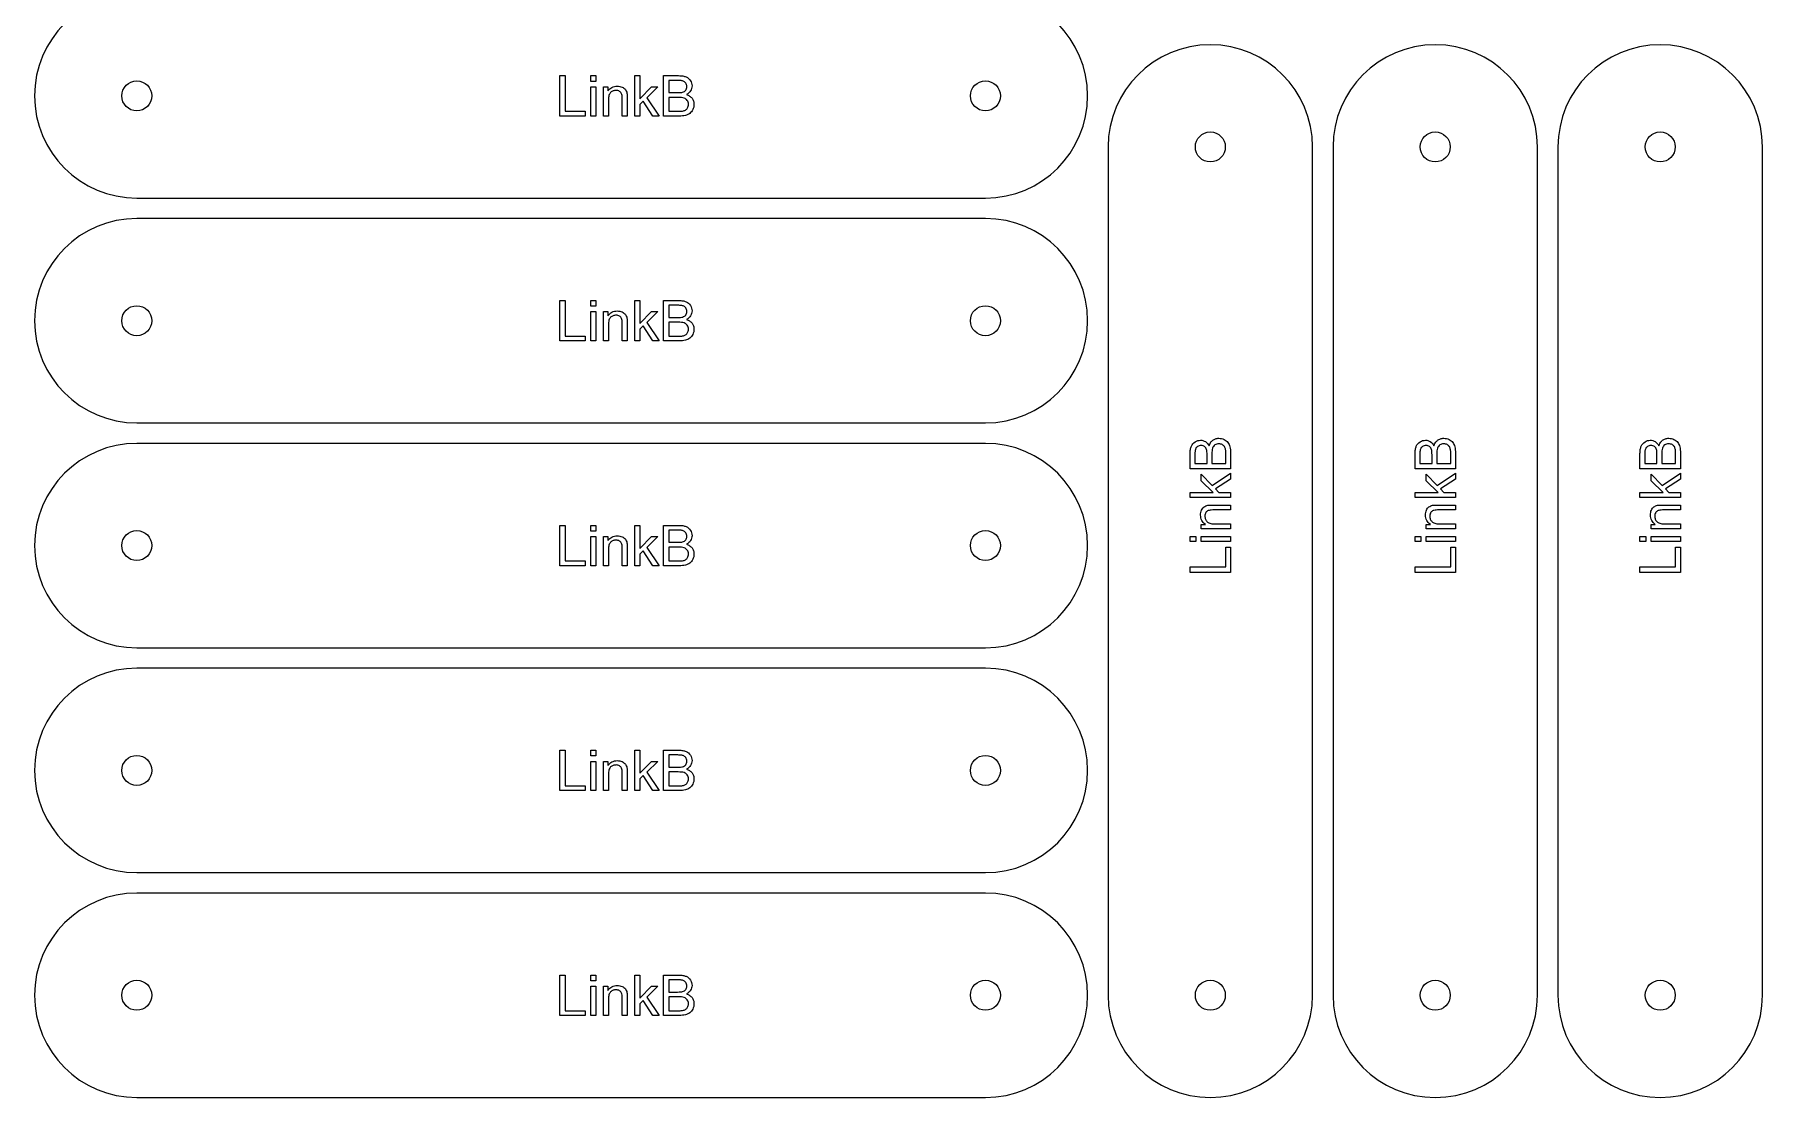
# Model space of a CAD drawing. Header units: millimetres. Extents: x 18 to 1155, y 18 to 1155.
# Drawn here: x 648 to 1155, y 18 to 330 of the extents above; entities that cross this region are included whole.
import ezdxf

# ---------------------------------------------------------------- set-up
doc = ezdxf.new("R2010")
doc.units = ezdxf.units.MM
doc.layers.add('cut', color=5, linetype='Continuous', true_color=0x0000ff)
doc.layers.add('line engraving', color=1, linetype='Continuous', true_color=0xff0000)

msp = doc.modelspace()

# ---------------------------------------------------------------- linework, layer by layer
at = {"layer": 'cut', "color": 5, "true_color": 0x0000ff}
for points in [[(927, 282, 1), (927, 342), (678, 342, 1), (678, 282)], [(1023, 297, 1), (963, 297), (963, 48, 1), (1023, 48)], [(1089, 297, 1), (1029, 297), (1029, 48, 1), (1089, 48)], [(1155, 297, 1), (1095, 297), (1095, 48, 1), (1155, 48)], [(927, 216, 1), (927, 276), (678, 276, 1), (678, 216)], [(927, 150, 1), (927, 210), (678, 210, 1), (678, 150)], [(927, 84, 1), (927, 144), (678, 144, 1), (678, 84)], [(927, 18, 1), (927, 78), (678, 78, 1), (678, 18)]]:
    msp.add_lwpolyline(points, format="xyb", close=True, dxfattribs=at)
for centre in [(678, 312), (927, 312), (993, 297), (1059, 297), (1125, 297), (678, 246), (927, 246), (678, 180), (927, 180), (678, 114), (927, 114), (678, 48), (927, 48), (993, 48), (1059, 48), (1125, 48)]:
    msp.add_circle(centre, 4.4, dxfattribs=at)
at = {"layer": 'line engraving', "color": 1, "true_color": 0xff0000}
for points in [[(802.14, 306.07), (802.14, 317.93), (803.71, 317.93), (803.71, 307.47), (809.55, 307.47), (809.55, 306.07), (802.14, 306.07)], [(811.24, 316.26), (811.24, 317.93), (812.7, 317.93), (812.7, 316.26), (811.24, 316.26)], [(811.24, 306.07), (811.24, 314.66), (812.7, 314.66), (812.7, 306.07), (811.24, 306.07)], [(814.91, 306.07), (814.91, 314.66), (816.22, 314.66), (816.22, 313.44), (816.47, 313.77), (816.75, 314.06), (817.05, 314.3), (817.38, 314.5), (817.73, 314.66), (818.12, 314.77), (818.52, 314.83), (818.96, 314.86), (819.34, 314.84), (819.7, 314.79), (820.05, 314.7), (820.38, 314.58), (820.69, 314.43), (820.95, 314.25), (821.18, 314.06), (821.36, 313.84), (821.51, 313.61), (821.63, 313.35), (821.74, 313.07), (821.81, 312.77), (821.85, 312.53), (821.87, 312.21), (821.89, 311.82), (821.89, 311.35), (821.89, 306.07), (820.44, 306.07), (820.44, 311.3), (820.43, 311.71), (820.39, 312.07), (820.34, 312.38), (820.27, 312.63), (820.17, 312.84), (820.03, 313.02), (819.86, 313.19), (819.66, 313.33), (819.44, 313.45), (819.19, 313.53), (818.93, 313.58), (818.65, 313.59), (818.42, 313.58), (818.2, 313.56), (817.99, 313.51), (817.78, 313.45), (817.59, 313.36), (817.4, 313.26), (817.22, 313.14), (817.04, 313), (816.89, 312.84), (816.75, 312.64), (816.63, 312.41), (816.54, 312.15), (816.46, 311.85), (816.41, 311.52), (816.38, 311.16), (816.37, 310.76), (816.37, 306.07), (814.91, 306.07)], [(824.13, 306.07), (824.13, 317.93), (825.59, 317.93), (825.59, 311.17), (829.04, 314.66), (830.92, 314.66), (827.64, 311.47), (831.25, 306.07), (829.46, 306.07), (826.62, 310.46), (825.59, 309.48), (825.59, 306.07), (824.13, 306.07)], [(832.53, 306.07), (832.53, 317.93), (836.98, 317.93), (837.31, 317.92), (837.63, 317.91), (837.92, 317.88), (838.21, 317.84), (838.47, 317.79), (838.72, 317.73), (838.95, 317.65), (839.16, 317.57), (839.55, 317.37), (839.89, 317.11), (840.19, 316.81), (840.45, 316.46), (840.65, 316.08), (840.8, 315.7), (840.88, 315.3), (840.91, 314.9), (840.89, 314.52), (840.81, 314.16), (840.68, 313.81), (840.5, 313.46), (840.27, 313.14), (839.98, 312.86), (839.64, 312.6), (839.25, 312.38), (839.51, 312.29), (839.76, 312.19), (839.99, 312.08), (840.21, 311.95), (840.4, 311.81), (840.59, 311.66), (840.76, 311.49), (840.91, 311.3), (841.04, 311.11), (841.16, 310.91), (841.26, 310.7), (841.34, 310.48), (841.41, 310.25), (841.45, 310.01), (841.48, 309.76), (841.49, 309.51), (841.46, 309.1), (841.4, 308.7), (841.29, 308.32), (841.13, 307.96), (840.95, 307.62), (840.74, 307.33), (840.51, 307.07), (840.26, 306.86), (839.99, 306.67), (839.68, 306.51), (839.34, 306.38), (838.97, 306.27), (838.55, 306.18), (838.1, 306.12), (837.6, 306.08), (837.05, 306.07), (832.53, 306.07)], [(834.1, 312.95), (836.67, 312.95), (837.15, 312.96), (837.56, 312.98), (837.9, 313.02), (838.16, 313.08), (838.44, 313.19), (838.69, 313.32), (838.89, 313.48), (839.06, 313.67), (839.2, 313.89), (839.29, 314.14), (839.35, 314.41), (839.37, 314.71), (839.35, 315), (839.3, 315.27), (839.21, 315.52), (839.08, 315.75), (838.93, 315.96), (838.74, 316.13), (838.52, 316.26), (838.27, 316.36), (838.13, 316.4), (837.96, 316.44), (837.77, 316.47), (837.56, 316.49), (837.32, 316.51), (837.06, 316.52), (836.78, 316.53), (836.47, 316.53), (834.1, 316.53), (834.1, 312.95)], [(834.1, 307.47), (837.05, 307.47), (837.41, 307.47), (837.7, 307.48), (837.94, 307.5), (838.12, 307.53), (838.38, 307.58), (838.62, 307.66), (838.83, 307.74), (839.03, 307.85), (839.2, 307.98), (839.36, 308.13), (839.5, 308.31), (839.63, 308.51), (839.73, 308.73), (839.8, 308.98), (839.85, 309.23), (839.86, 309.51), (839.84, 309.83), (839.78, 310.13), (839.67, 310.41), (839.52, 310.66), (839.33, 310.89), (839.12, 311.08), (838.86, 311.23), (838.58, 311.35), (838.24, 311.44), (837.84, 311.5), (837.38, 311.53), (836.84, 311.55), (834.1, 311.55), (834.1, 307.47)], [(802.14, 240.07), (802.14, 251.93), (803.71, 251.93), (803.71, 241.47), (809.55, 241.47), (809.55, 240.07), (802.14, 240.07)], [(811.24, 250.26), (811.24, 251.93), (812.7, 251.93), (812.7, 250.26), (811.24, 250.26)], [(811.24, 240.07), (811.24, 248.66), (812.7, 248.66), (812.7, 240.07), (811.24, 240.07)], [(814.91, 240.07), (814.91, 248.66), (816.22, 248.66), (816.22, 247.44), (816.47, 247.77), (816.75, 248.06), (817.05, 248.3), (817.38, 248.5), (817.73, 248.66), (818.12, 248.77), (818.52, 248.83), (818.96, 248.86), (819.34, 248.84), (819.7, 248.79), (820.05, 248.7), (820.38, 248.58), (820.69, 248.43), (820.95, 248.25), (821.18, 248.06), (821.36, 247.84), (821.51, 247.61), (821.63, 247.35), (821.74, 247.07), (821.81, 246.77), (821.85, 246.53), (821.87, 246.21), (821.89, 245.82), (821.89, 245.35), (821.89, 240.07), (820.44, 240.07), (820.44, 245.3), (820.43, 245.71), (820.39, 246.07), (820.34, 246.38), (820.27, 246.63), (820.17, 246.84), (820.03, 247.02), (819.86, 247.19), (819.66, 247.33), (819.44, 247.45), (819.19, 247.53), (818.93, 247.58), (818.65, 247.59), (818.42, 247.58), (818.2, 247.56), (817.99, 247.51), (817.78, 247.45), (817.59, 247.36), (817.4, 247.26), (817.22, 247.14), (817.04, 247), (816.89, 246.84), (816.75, 246.64), (816.63, 246.41), (816.54, 246.15), (816.46, 245.85), (816.41, 245.52), (816.38, 245.16), (816.37, 244.76), (816.37, 240.07), (814.91, 240.07)], [(824.13, 240.07), (824.13, 251.93), (825.59, 251.93), (825.59, 245.17), (829.04, 248.66), (830.92, 248.66), (827.64, 245.47), (831.25, 240.07), (829.46, 240.07), (826.62, 244.46), (825.59, 243.48), (825.59, 240.07), (824.13, 240.07)], [(832.53, 240.07), (832.53, 251.93), (836.98, 251.93), (837.31, 251.92), (837.63, 251.91), (837.92, 251.88), (838.21, 251.84), (838.47, 251.79), (838.72, 251.73), (838.95, 251.65), (839.16, 251.57), (839.55, 251.37), (839.89, 251.11), (840.19, 250.81), (840.45, 250.46), (840.65, 250.08), (840.8, 249.7), (840.88, 249.3), (840.91, 248.9), (840.89, 248.52), (840.81, 248.16), (840.68, 247.81), (840.5, 247.46), (840.27, 247.14), (839.98, 246.86), (839.64, 246.6), (839.25, 246.38), (839.51, 246.29), (839.76, 246.19), (839.99, 246.08), (840.21, 245.95), (840.4, 245.81), (840.59, 245.66), (840.76, 245.49), (840.91, 245.3), (841.04, 245.11), (841.16, 244.91), (841.26, 244.7), (841.34, 244.48), (841.41, 244.25), (841.45, 244.01), (841.48, 243.76), (841.49, 243.51), (841.46, 243.1), (841.4, 242.7), (841.29, 242.32), (841.13, 241.96), (840.95, 241.62), (840.74, 241.33), (840.51, 241.07), (840.26, 240.86), (839.99, 240.67), (839.68, 240.51), (839.34, 240.38), (838.97, 240.27), (838.55, 240.18), (838.1, 240.12), (837.6, 240.08), (837.05, 240.07), (832.53, 240.07)], [(834.1, 246.95), (836.67, 246.95), (837.15, 246.96), (837.56, 246.98), (837.9, 247.02), (838.16, 247.08), (838.44, 247.19), (838.69, 247.32), (838.89, 247.48), (839.06, 247.67), (839.2, 247.89), (839.29, 248.14), (839.35, 248.41), (839.37, 248.71), (839.35, 249), (839.3, 249.27), (839.21, 249.52), (839.08, 249.75), (838.93, 249.96), (838.74, 250.13), (838.52, 250.26), (838.27, 250.36), (838.13, 250.4), (837.96, 250.44), (837.77, 250.47), (837.56, 250.49), (837.32, 250.51), (837.06, 250.52), (836.78, 250.53), (836.47, 250.53), (834.1, 250.53), (834.1, 246.95)], [(834.1, 241.47), (837.05, 241.47), (837.41, 241.47), (837.7, 241.48), (837.94, 241.5), (838.12, 241.53), (838.38, 241.58), (838.62, 241.66), (838.83, 241.74), (839.03, 241.85), (839.2, 241.98), (839.36, 242.13), (839.5, 242.31), (839.63, 242.51), (839.73, 242.73), (839.8, 242.98), (839.85, 243.23), (839.86, 243.51), (839.84, 243.83), (839.78, 244.13), (839.67, 244.41), (839.52, 244.66), (839.33, 244.89), (839.12, 245.08), (838.86, 245.23), (838.58, 245.35), (838.24, 245.44), (837.84, 245.5), (837.38, 245.53), (836.84, 245.55), (834.1, 245.55), (834.1, 241.47)], [(998.93, 202.53), (987.07, 202.53), (987.07, 206.98), (987.08, 207.31), (987.09, 207.63), (987.12, 207.92), (987.16, 208.21), (987.21, 208.47), (987.27, 208.72), (987.35, 208.95), (987.43, 209.16), (987.63, 209.55), (987.89, 209.89), (988.19, 210.19), (988.54, 210.45), (988.92, 210.65), (989.3, 210.8), (989.7, 210.88), (990.1, 210.91), (990.48, 210.89), (990.84, 210.81), (991.19, 210.68), (991.54, 210.5), (991.86, 210.27), (992.14, 209.98), (992.4, 209.64), (992.62, 209.25), (992.71, 209.51), (992.81, 209.76), (992.92, 209.99), (993.05, 210.21), (993.19, 210.4), (993.34, 210.59), (993.51, 210.76), (993.7, 210.91), (993.89, 211.04), (994.09, 211.16), (994.3, 211.26), (994.52, 211.34), (994.75, 211.41), (994.99, 211.45), (995.24, 211.48), (995.49, 211.49), (995.9, 211.46), (996.3, 211.4), (996.68, 211.29), (997.04, 211.13), (997.38, 210.95), (997.67, 210.74), (997.93, 210.51), (998.14, 210.26), (998.33, 209.99), (998.49, 209.68), (998.62, 209.34), (998.73, 208.97), (998.82, 208.55), (998.88, 208.1), (998.92, 207.6), (998.93, 207.05), (998.93, 202.53)], [(992.05, 204.1), (992.05, 206.67), (992.04, 207.15), (992.02, 207.56), (991.98, 207.9), (991.92, 208.16), (991.81, 208.44), (991.68, 208.69), (991.52, 208.89), (991.33, 209.06), (991.11, 209.2), (990.86, 209.29), (990.59, 209.35), (990.29, 209.37), (990, 209.35), (989.73, 209.3), (989.48, 209.21), (989.25, 209.08), (989.04, 208.93), (988.87, 208.74), (988.74, 208.52), (988.64, 208.27), (988.6, 208.13), (988.56, 207.96), (988.53, 207.77), (988.51, 207.56), (988.49, 207.32), (988.48, 207.06), (988.47, 206.78), (988.47, 206.47), (988.47, 204.1), (992.05, 204.1)], [(997.53, 204.1), (997.53, 207.05), (997.53, 207.41), (997.52, 207.7), (997.5, 207.94), (997.47, 208.12), (997.42, 208.38), (997.34, 208.62), (997.26, 208.83), (997.15, 209.03), (997.02, 209.2), (996.87, 209.36), (996.69, 209.5), (996.49, 209.63), (996.27, 209.73), (996.02, 209.8), (995.77, 209.85), (995.49, 209.86), (995.17, 209.84), (994.87, 209.78), (994.59, 209.67), (994.34, 209.52), (994.11, 209.33), (993.92, 209.12), (993.77, 208.86), (993.65, 208.58), (993.56, 208.24), (993.5, 207.84), (993.47, 207.38), (993.45, 206.84), (993.45, 204.1), (997.53, 204.1)], [(1064.93, 202.53), (1053.07, 202.53), (1053.07, 206.98), (1053.08, 207.31), (1053.09, 207.63), (1053.12, 207.92), (1053.16, 208.21), (1053.21, 208.47), (1053.27, 208.72), (1053.35, 208.95), (1053.43, 209.16), (1053.63, 209.55), (1053.89, 209.89), (1054.19, 210.19), (1054.54, 210.45), (1054.92, 210.65), (1055.3, 210.8), (1055.7, 210.88), (1056.1, 210.91), (1056.48, 210.89), (1056.84, 210.81), (1057.19, 210.68), (1057.54, 210.5), (1057.86, 210.27), (1058.14, 209.98), (1058.4, 209.64), (1058.62, 209.25), (1058.71, 209.51), (1058.81, 209.76), (1058.92, 209.99), (1059.05, 210.21), (1059.19, 210.4), (1059.34, 210.59), (1059.51, 210.76), (1059.7, 210.91), (1059.89, 211.04), (1060.09, 211.16), (1060.3, 211.26), (1060.52, 211.34), (1060.75, 211.41), (1060.99, 211.45), (1061.24, 211.48), (1061.49, 211.49), (1061.9, 211.46), (1062.3, 211.4), (1062.68, 211.29), (1063.04, 211.13), (1063.38, 210.95), (1063.67, 210.74), (1063.93, 210.51), (1064.14, 210.26), (1064.33, 209.99), (1064.49, 209.68), (1064.62, 209.34), (1064.73, 208.97), (1064.82, 208.55), (1064.88, 208.1), (1064.92, 207.6), (1064.93, 207.05), (1064.93, 202.53)], [(1058.05, 204.1), (1058.05, 206.67), (1058.04, 207.15), (1058.02, 207.56), (1057.98, 207.9), (1057.92, 208.16), (1057.81, 208.44), (1057.68, 208.69), (1057.52, 208.89), (1057.33, 209.06), (1057.11, 209.2), (1056.86, 209.29), (1056.59, 209.35), (1056.29, 209.37), (1056, 209.35), (1055.73, 209.3), (1055.48, 209.21), (1055.25, 209.08), (1055.04, 208.93), (1054.87, 208.74), (1054.74, 208.52), (1054.64, 208.27), (1054.6, 208.13), (1054.56, 207.96), (1054.53, 207.77), (1054.51, 207.56), (1054.49, 207.32), (1054.48, 207.06), (1054.47, 206.78), (1054.47, 206.47), (1054.47, 204.1), (1058.05, 204.1)], [(1063.53, 204.1), (1063.53, 207.05), (1063.53, 207.41), (1063.52, 207.7), (1063.5, 207.94), (1063.47, 208.12), (1063.42, 208.38), (1063.34, 208.62), (1063.26, 208.83), (1063.15, 209.03), (1063.02, 209.2), (1062.87, 209.36), (1062.69, 209.5), (1062.49, 209.63), (1062.27, 209.73), (1062.02, 209.8), (1061.77, 209.85), (1061.49, 209.86), (1061.17, 209.84), (1060.87, 209.78), (1060.59, 209.67), (1060.34, 209.52), (1060.11, 209.33), (1059.92, 209.12), (1059.77, 208.86), (1059.65, 208.58), (1059.56, 208.24), (1059.5, 207.84), (1059.47, 207.38), (1059.45, 206.84), (1059.45, 204.1), (1063.53, 204.1)], [(1130.93, 202.53), (1119.07, 202.53), (1119.07, 206.98), (1119.08, 207.31), (1119.09, 207.63), (1119.12, 207.92), (1119.16, 208.21), (1119.21, 208.47), (1119.27, 208.72), (1119.35, 208.95), (1119.43, 209.16), (1119.63, 209.55), (1119.89, 209.89), (1120.19, 210.19), (1120.54, 210.45), (1120.92, 210.65), (1121.3, 210.8), (1121.7, 210.88), (1122.1, 210.91), (1122.48, 210.89), (1122.84, 210.81), (1123.19, 210.68), (1123.54, 210.5), (1123.86, 210.27), (1124.14, 209.98), (1124.4, 209.64), (1124.62, 209.25), (1124.71, 209.51), (1124.81, 209.76), (1124.92, 209.99), (1125.05, 210.21), (1125.19, 210.4), (1125.34, 210.59), (1125.51, 210.76), (1125.7, 210.91), (1125.89, 211.04), (1126.09, 211.16), (1126.3, 211.26), (1126.52, 211.34), (1126.75, 211.41), (1126.99, 211.45), (1127.24, 211.48), (1127.49, 211.49), (1127.9, 211.46), (1128.3, 211.4), (1128.68, 211.29), (1129.04, 211.13), (1129.38, 210.95), (1129.67, 210.74), (1129.93, 210.51), (1130.14, 210.26), (1130.33, 209.99), (1130.49, 209.68), (1130.62, 209.34), (1130.73, 208.97), (1130.82, 208.55), (1130.88, 208.1), (1130.92, 207.6), (1130.93, 207.05), (1130.93, 202.53)], [(1124.05, 204.1), (1124.05, 206.67), (1124.04, 207.15), (1124.02, 207.56), (1123.98, 207.9), (1123.92, 208.16), (1123.81, 208.44), (1123.68, 208.69), (1123.52, 208.89), (1123.33, 209.06), (1123.11, 209.2), (1122.86, 209.29), (1122.59, 209.35), (1122.29, 209.37), (1122, 209.35), (1121.73, 209.3), (1121.48, 209.21), (1121.25, 209.08), (1121.04, 208.93), (1120.87, 208.74), (1120.74, 208.52), (1120.64, 208.27), (1120.6, 208.13), (1120.56, 207.96), (1120.53, 207.77), (1120.51, 207.56), (1120.49, 207.32), (1120.48, 207.06), (1120.47, 206.78), (1120.47, 206.47), (1120.47, 204.1), (1124.05, 204.1)], [(1129.53, 204.1), (1129.53, 207.05), (1129.53, 207.41), (1129.52, 207.7), (1129.5, 207.94), (1129.47, 208.12), (1129.42, 208.38), (1129.34, 208.62), (1129.26, 208.83), (1129.15, 209.03), (1129.02, 209.2), (1128.87, 209.36), (1128.69, 209.5), (1128.49, 209.63), (1128.27, 209.73), (1128.02, 209.8), (1127.77, 209.85), (1127.49, 209.86), (1127.17, 209.84), (1126.87, 209.78), (1126.59, 209.67), (1126.34, 209.52), (1126.11, 209.33), (1125.92, 209.12), (1125.77, 208.86), (1125.65, 208.58), (1125.56, 208.24), (1125.5, 207.84), (1125.47, 207.38), (1125.45, 206.84), (1125.45, 204.1), (1129.53, 204.1)], [(998.93, 194.13), (987.07, 194.13), (987.07, 195.59), (993.83, 195.59), (990.34, 199.04), (990.34, 200.92), (993.53, 197.64), (998.93, 201.25), (998.93, 199.46), (994.54, 196.62), (995.52, 195.59), (998.93, 195.59), (998.93, 194.13)], [(1064.93, 194.13), (1053.07, 194.13), (1053.07, 195.59), (1059.83, 195.59), (1056.34, 199.04), (1056.34, 200.92), (1059.53, 197.64), (1064.93, 201.25), (1064.93, 199.46), (1060.54, 196.62), (1061.52, 195.59), (1064.93, 195.59), (1064.93, 194.13)], [(1130.93, 194.13), (1119.07, 194.13), (1119.07, 195.59), (1125.83, 195.59), (1122.34, 199.04), (1122.34, 200.92), (1125.53, 197.64), (1130.93, 201.25), (1130.93, 199.46), (1126.54, 196.62), (1127.52, 195.59), (1130.93, 195.59), (1130.93, 194.13)], [(998.93, 184.91), (990.34, 184.91), (990.34, 186.22), (991.56, 186.22), (991.23, 186.47), (990.94, 186.75), (990.7, 187.05), (990.5, 187.38), (990.34, 187.73), (990.23, 188.12), (990.17, 188.52), (990.14, 188.96), (990.16, 189.34), (990.21, 189.7), (990.3, 190.05), (990.42, 190.38), (990.57, 190.69), (990.75, 190.95), (990.94, 191.18), (991.16, 191.36), (991.39, 191.51), (991.65, 191.63), (991.93, 191.74), (992.23, 191.81), (992.47, 191.85), (992.79, 191.87), (993.18, 191.89), (993.65, 191.89), (998.93, 191.89), (998.93, 190.44), (993.7, 190.44), (993.29, 190.43), (992.93, 190.39), (992.62, 190.34), (992.37, 190.27), (992.16, 190.17), (991.98, 190.03), (991.81, 189.86), (991.67, 189.66), (991.55, 189.44), (991.47, 189.19), (991.42, 188.93), (991.41, 188.65), (991.42, 188.42), (991.44, 188.2), (991.49, 187.99), (991.55, 187.78), (991.64, 187.59), (991.74, 187.4), (991.86, 187.22), (992, 187.04), (992.16, 186.89), (992.36, 186.75), (992.59, 186.63), (992.85, 186.54), (993.15, 186.46), (993.48, 186.41), (993.84, 186.38), (994.24, 186.37), (998.93, 186.37), (998.93, 184.91)], [(1064.93, 184.91), (1056.34, 184.91), (1056.34, 186.22), (1057.56, 186.22), (1057.23, 186.47), (1056.94, 186.75), (1056.7, 187.05), (1056.5, 187.38), (1056.34, 187.73), (1056.23, 188.12), (1056.17, 188.52), (1056.14, 188.96), (1056.16, 189.34), (1056.21, 189.7), (1056.3, 190.05), (1056.42, 190.38), (1056.57, 190.69), (1056.75, 190.95), (1056.94, 191.18), (1057.16, 191.36), (1057.39, 191.51), (1057.65, 191.63), (1057.93, 191.74), (1058.23, 191.81), (1058.47, 191.85), (1058.79, 191.87), (1059.18, 191.89), (1059.65, 191.89), (1064.93, 191.89), (1064.93, 190.44), (1059.7, 190.44), (1059.29, 190.43), (1058.93, 190.39), (1058.62, 190.34), (1058.37, 190.27), (1058.16, 190.17), (1057.98, 190.03), (1057.81, 189.86), (1057.67, 189.66), (1057.55, 189.44), (1057.47, 189.19), (1057.42, 188.93), (1057.41, 188.65), (1057.42, 188.42), (1057.44, 188.2), (1057.49, 187.99), (1057.55, 187.78), (1057.64, 187.59), (1057.74, 187.4), (1057.86, 187.22), (1058, 187.04), (1058.16, 186.89), (1058.36, 186.75), (1058.59, 186.63), (1058.85, 186.54), (1059.15, 186.46), (1059.48, 186.41), (1059.84, 186.38), (1060.24, 186.37), (1064.93, 186.37), (1064.93, 184.91)], [(1130.93, 184.91), (1122.34, 184.91), (1122.34, 186.22), (1123.56, 186.22), (1123.23, 186.47), (1122.94, 186.75), (1122.7, 187.05), (1122.5, 187.38), (1122.34, 187.73), (1122.23, 188.12), (1122.17, 188.52), (1122.14, 188.96), (1122.16, 189.34), (1122.21, 189.7), (1122.3, 190.05), (1122.42, 190.38), (1122.57, 190.69), (1122.75, 190.95), (1122.94, 191.18), (1123.16, 191.36), (1123.39, 191.51), (1123.65, 191.63), (1123.93, 191.74), (1124.23, 191.81), (1124.47, 191.85), (1124.79, 191.87), (1125.18, 191.89), (1125.65, 191.89), (1130.93, 191.89), (1130.93, 190.44), (1125.7, 190.44), (1125.29, 190.43), (1124.93, 190.39), (1124.62, 190.34), (1124.37, 190.27), (1124.16, 190.17), (1123.98, 190.03), (1123.81, 189.86), (1123.67, 189.66), (1123.55, 189.44), (1123.47, 189.19), (1123.42, 188.93), (1123.41, 188.65), (1123.42, 188.42), (1123.44, 188.2), (1123.49, 187.99), (1123.55, 187.78), (1123.64, 187.59), (1123.74, 187.4), (1123.86, 187.22), (1124, 187.04), (1124.16, 186.89), (1124.36, 186.75), (1124.59, 186.63), (1124.85, 186.54), (1125.15, 186.46), (1125.48, 186.41), (1125.84, 186.38), (1126.24, 186.37), (1130.93, 186.37), (1130.93, 184.91)], [(802.14, 174.07), (802.14, 185.93), (803.71, 185.93), (803.71, 175.47), (809.55, 175.47), (809.55, 174.07), (802.14, 174.07)], [(811.24, 184.26), (811.24, 185.93), (812.7, 185.93), (812.7, 184.26), (811.24, 184.26)], [(811.24, 174.07), (811.24, 182.66), (812.7, 182.66), (812.7, 174.07), (811.24, 174.07)], [(814.91, 174.07), (814.91, 182.66), (816.22, 182.66), (816.22, 181.44), (816.47, 181.77), (816.75, 182.06), (817.05, 182.3), (817.38, 182.5), (817.73, 182.66), (818.12, 182.77), (818.52, 182.83), (818.96, 182.86), (819.34, 182.84), (819.7, 182.79), (820.05, 182.7), (820.38, 182.58), (820.69, 182.43), (820.95, 182.25), (821.18, 182.06), (821.36, 181.84), (821.51, 181.61), (821.63, 181.35), (821.74, 181.07), (821.81, 180.77), (821.85, 180.53), (821.87, 180.21), (821.89, 179.82), (821.89, 179.35), (821.89, 174.07), (820.44, 174.07), (820.44, 179.3), (820.43, 179.71), (820.39, 180.07), (820.34, 180.38), (820.27, 180.63), (820.17, 180.84), (820.03, 181.02), (819.86, 181.19), (819.66, 181.33), (819.44, 181.45), (819.19, 181.53), (818.93, 181.58), (818.65, 181.59), (818.42, 181.58), (818.2, 181.56), (817.99, 181.51), (817.78, 181.45), (817.59, 181.36), (817.4, 181.26), (817.22, 181.14), (817.04, 181), (816.89, 180.84), (816.75, 180.64), (816.63, 180.41), (816.54, 180.15), (816.46, 179.85), (816.41, 179.52), (816.38, 179.16), (816.37, 178.76), (816.37, 174.07), (814.91, 174.07)], [(824.13, 174.07), (824.13, 185.93), (825.59, 185.93), (825.59, 179.17), (829.04, 182.66), (830.92, 182.66), (827.64, 179.47), (831.25, 174.07), (829.46, 174.07), (826.62, 178.46), (825.59, 177.48), (825.59, 174.07), (824.13, 174.07)], [(832.53, 174.07), (832.53, 185.93), (836.98, 185.93), (837.31, 185.92), (837.63, 185.91), (837.92, 185.88), (838.21, 185.84), (838.47, 185.79), (838.72, 185.73), (838.95, 185.65), (839.16, 185.57), (839.55, 185.37), (839.89, 185.11), (840.19, 184.81), (840.45, 184.46), (840.65, 184.08), (840.8, 183.7), (840.88, 183.3), (840.91, 182.9), (840.89, 182.52), (840.81, 182.16), (840.68, 181.81), (840.5, 181.46), (840.27, 181.14), (839.98, 180.86), (839.64, 180.6), (839.25, 180.38), (839.51, 180.29), (839.76, 180.19), (839.99, 180.08), (840.21, 179.95), (840.4, 179.81), (840.59, 179.66), (840.76, 179.49), (840.91, 179.3), (841.04, 179.11), (841.16, 178.91), (841.26, 178.7), (841.34, 178.48), (841.41, 178.25), (841.45, 178.01), (841.48, 177.76), (841.49, 177.51), (841.46, 177.1), (841.4, 176.7), (841.29, 176.32), (841.13, 175.96), (840.95, 175.62), (840.74, 175.33), (840.51, 175.07), (840.26, 174.86), (839.99, 174.67), (839.68, 174.51), (839.34, 174.38), (838.97, 174.27), (838.55, 174.18), (838.1, 174.12), (837.6, 174.08), (837.05, 174.07), (832.53, 174.07)], [(834.1, 180.95), (836.67, 180.95), (837.15, 180.96), (837.56, 180.98), (837.9, 181.02), (838.16, 181.08), (838.44, 181.19), (838.69, 181.32), (838.89, 181.48), (839.06, 181.67), (839.2, 181.89), (839.29, 182.14), (839.35, 182.41), (839.37, 182.71), (839.35, 183), (839.3, 183.27), (839.21, 183.52), (839.08, 183.75), (838.93, 183.96), (838.74, 184.13), (838.52, 184.26), (838.27, 184.36), (838.13, 184.4), (837.96, 184.44), (837.77, 184.47), (837.56, 184.49), (837.32, 184.51), (837.06, 184.52), (836.78, 184.53), (836.47, 184.53), (834.1, 184.53), (834.1, 180.95)], [(988.74, 181.24), (987.07, 181.24), (987.07, 182.7), (988.74, 182.7), (988.74, 181.24)], [(998.93, 181.24), (990.34, 181.24), (990.34, 182.7), (998.93, 182.7), (998.93, 181.24)], [(1054.74, 181.24), (1053.07, 181.24), (1053.07, 182.7), (1054.74, 182.7), (1054.74, 181.24)], [(1064.93, 181.24), (1056.34, 181.24), (1056.34, 182.7), (1064.93, 182.7), (1064.93, 181.24)], [(1120.74, 181.24), (1119.07, 181.24), (1119.07, 182.7), (1120.74, 182.7), (1120.74, 181.24)], [(1130.93, 181.24), (1122.34, 181.24), (1122.34, 182.7), (1130.93, 182.7), (1130.93, 181.24)], [(834.1, 175.47), (837.05, 175.47), (837.41, 175.47), (837.7, 175.48), (837.94, 175.5), (838.12, 175.53), (838.38, 175.58), (838.62, 175.66), (838.83, 175.74), (839.03, 175.85), (839.2, 175.98), (839.36, 176.13), (839.5, 176.31), (839.63, 176.51), (839.73, 176.73), (839.8, 176.98), (839.85, 177.23), (839.86, 177.51), (839.84, 177.83), (839.78, 178.13), (839.67, 178.41), (839.52, 178.66), (839.33, 178.89), (839.12, 179.08), (838.86, 179.23), (838.58, 179.35), (838.24, 179.44), (837.84, 179.5), (837.38, 179.53), (836.84, 179.55), (834.1, 179.55), (834.1, 175.47)], [(998.93, 172.14), (987.07, 172.14), (987.07, 173.71), (997.53, 173.71), (997.53, 179.55), (998.93, 179.55), (998.93, 172.14)], [(1064.93, 172.14), (1053.07, 172.14), (1053.07, 173.71), (1063.53, 173.71), (1063.53, 179.55), (1064.93, 179.55), (1064.93, 172.14)], [(1130.93, 172.14), (1119.07, 172.14), (1119.07, 173.71), (1129.53, 173.71), (1129.53, 179.55), (1130.93, 179.55), (1130.93, 172.14)], [(802.14, 108.07), (802.14, 119.93), (803.71, 119.93), (803.71, 109.47), (809.55, 109.47), (809.55, 108.07), (802.14, 108.07)], [(811.24, 118.26), (811.24, 119.93), (812.7, 119.93), (812.7, 118.26), (811.24, 118.26)], [(811.24, 108.07), (811.24, 116.66), (812.7, 116.66), (812.7, 108.07), (811.24, 108.07)], [(814.91, 108.07), (814.91, 116.66), (816.22, 116.66), (816.22, 115.44), (816.47, 115.77), (816.75, 116.06), (817.05, 116.3), (817.38, 116.5), (817.73, 116.66), (818.12, 116.77), (818.52, 116.83), (818.96, 116.86), (819.34, 116.84), (819.7, 116.79), (820.05, 116.7), (820.38, 116.58), (820.69, 116.43), (820.95, 116.25), (821.18, 116.06), (821.36, 115.84), (821.51, 115.61), (821.63, 115.35), (821.74, 115.07), (821.81, 114.77), (821.85, 114.53), (821.87, 114.21), (821.89, 113.82), (821.89, 113.35), (821.89, 108.07), (820.44, 108.07), (820.44, 113.3), (820.43, 113.71), (820.39, 114.07), (820.34, 114.38), (820.27, 114.63), (820.17, 114.84), (820.03, 115.02), (819.86, 115.19), (819.66, 115.33), (819.44, 115.45), (819.19, 115.53), (818.93, 115.58), (818.65, 115.59), (818.42, 115.58), (818.2, 115.56), (817.99, 115.51), (817.78, 115.45), (817.59, 115.36), (817.4, 115.26), (817.22, 115.14), (817.04, 115), (816.89, 114.84), (816.75, 114.64), (816.63, 114.41), (816.54, 114.15), (816.46, 113.85), (816.41, 113.52), (816.38, 113.16), (816.37, 112.76), (816.37, 108.07), (814.91, 108.07)], [(824.13, 108.07), (824.13, 119.93), (825.59, 119.93), (825.59, 113.17), (829.04, 116.66), (830.92, 116.66), (827.64, 113.47), (831.25, 108.07), (829.46, 108.07), (826.62, 112.46), (825.59, 111.48), (825.59, 108.07), (824.13, 108.07)], [(832.53, 108.07), (832.53, 119.93), (836.98, 119.93), (837.31, 119.92), (837.63, 119.91), (837.92, 119.88), (838.21, 119.84), (838.47, 119.79), (838.72, 119.73), (838.95, 119.65), (839.16, 119.57), (839.55, 119.37), (839.89, 119.11), (840.19, 118.81), (840.45, 118.46), (840.65, 118.08), (840.8, 117.7), (840.88, 117.3), (840.91, 116.9), (840.89, 116.52), (840.81, 116.16), (840.68, 115.81), (840.5, 115.46), (840.27, 115.14), (839.98, 114.86), (839.64, 114.6), (839.25, 114.38), (839.51, 114.29), (839.76, 114.19), (839.99, 114.08), (840.21, 113.95), (840.4, 113.81), (840.59, 113.66), (840.76, 113.49), (840.91, 113.3), (841.04, 113.11), (841.16, 112.91), (841.26, 112.7), (841.34, 112.48), (841.41, 112.25), (841.45, 112.01), (841.48, 111.76), (841.49, 111.51), (841.46, 111.1), (841.4, 110.7), (841.29, 110.32), (841.13, 109.96), (840.95, 109.62), (840.74, 109.33), (840.51, 109.07), (840.26, 108.86), (839.99, 108.67), (839.68, 108.51), (839.34, 108.38), (838.97, 108.27), (838.55, 108.18), (838.1, 108.12), (837.6, 108.08), (837.05, 108.07), (832.53, 108.07)], [(834.1, 114.95), (836.67, 114.95), (837.15, 114.96), (837.56, 114.98), (837.9, 115.02), (838.16, 115.08), (838.44, 115.19), (838.69, 115.32), (838.89, 115.48), (839.06, 115.67), (839.2, 115.89), (839.29, 116.14), (839.35, 116.41), (839.37, 116.71), (839.35, 117), (839.3, 117.27), (839.21, 117.52), (839.08, 117.75), (838.93, 117.96), (838.74, 118.13), (838.52, 118.26), (838.27, 118.36), (838.13, 118.4), (837.96, 118.44), (837.77, 118.47), (837.56, 118.49), (837.32, 118.51), (837.06, 118.52), (836.78, 118.53), (836.47, 118.53), (834.1, 118.53), (834.1, 114.95)], [(834.1, 109.47), (837.05, 109.47), (837.41, 109.47), (837.7, 109.48), (837.94, 109.5), (838.12, 109.53), (838.38, 109.58), (838.62, 109.66), (838.83, 109.74), (839.03, 109.85), (839.2, 109.98), (839.36, 110.13), (839.5, 110.31), (839.63, 110.51), (839.73, 110.73), (839.8, 110.98), (839.85, 111.23), (839.86, 111.51), (839.84, 111.83), (839.78, 112.13), (839.67, 112.41), (839.52, 112.66), (839.33, 112.89), (839.12, 113.08), (838.86, 113.23), (838.58, 113.35), (838.24, 113.44), (837.84, 113.5), (837.38, 113.53), (836.84, 113.55), (834.1, 113.55), (834.1, 109.47)], [(802.14, 42.07), (802.14, 53.93), (803.71, 53.93), (803.71, 43.47), (809.55, 43.47), (809.55, 42.07), (802.14, 42.07)], [(811.24, 52.26), (811.24, 53.93), (812.7, 53.93), (812.7, 52.26), (811.24, 52.26)], [(814.91, 42.07), (814.91, 50.66), (816.22, 50.66), (816.22, 49.44), (816.47, 49.77), (816.75, 50.06), (817.05, 50.3), (817.38, 50.5), (817.73, 50.66), (818.12, 50.77), (818.52, 50.83), (818.96, 50.86), (819.34, 50.84), (819.7, 50.79), (820.05, 50.7), (820.38, 50.58), (820.69, 50.43), (820.95, 50.25), (821.18, 50.06), (821.36, 49.84), (821.51, 49.61), (821.63, 49.35), (821.74, 49.07), (821.81, 48.77), (821.85, 48.53), (821.87, 48.21), (821.89, 47.82), (821.89, 47.35), (821.89, 42.07), (820.44, 42.07), (820.44, 47.3), (820.43, 47.71), (820.39, 48.07), (820.34, 48.38), (820.27, 48.63), (820.17, 48.84), (820.03, 49.02), (819.86, 49.19), (819.66, 49.33), (819.44, 49.45), (819.19, 49.53), (818.93, 49.58), (818.65, 49.59), (818.42, 49.58), (818.2, 49.56), (817.99, 49.51), (817.78, 49.45), (817.59, 49.36), (817.4, 49.26), (817.22, 49.14), (817.04, 49), (816.89, 48.84), (816.75, 48.64), (816.63, 48.41), (816.54, 48.15), (816.46, 47.85), (816.41, 47.52), (816.38, 47.16), (816.37, 46.76), (816.37, 42.07), (814.91, 42.07)], [(824.13, 42.07), (824.13, 53.93), (825.59, 53.93), (825.59, 47.17), (829.04, 50.66), (830.92, 50.66), (827.64, 47.47), (831.25, 42.07), (829.46, 42.07), (826.62, 46.46), (825.59, 45.48), (825.59, 42.07), (824.13, 42.07)], [(832.53, 42.07), (832.53, 53.93), (836.98, 53.93), (837.31, 53.92), (837.63, 53.91), (837.92, 53.88), (838.21, 53.84), (838.47, 53.79), (838.72, 53.73), (838.95, 53.65), (839.16, 53.57), (839.55, 53.37), (839.89, 53.11), (840.19, 52.81), (840.45, 52.46), (840.65, 52.08), (840.8, 51.7), (840.88, 51.3), (840.91, 50.9), (840.89, 50.52), (840.81, 50.16), (840.68, 49.81), (840.5, 49.46), (840.27, 49.14), (839.98, 48.86), (839.64, 48.6), (839.25, 48.38), (839.51, 48.29), (839.76, 48.19), (839.99, 48.08), (840.21, 47.95), (840.4, 47.81), (840.59, 47.66), (840.76, 47.49), (840.91, 47.3), (841.04, 47.11), (841.16, 46.91), (841.26, 46.7), (841.34, 46.48), (841.41, 46.25), (841.45, 46.01), (841.48, 45.76), (841.49, 45.51), (841.46, 45.1), (841.4, 44.7), (841.29, 44.32), (841.13, 43.96), (840.95, 43.62), (840.74, 43.33), (840.51, 43.07), (840.26, 42.86), (839.99, 42.67), (839.68, 42.51), (839.34, 42.38), (838.97, 42.27), (838.55, 42.18), (838.1, 42.12), (837.6, 42.08), (837.05, 42.07), (832.53, 42.07)], [(834.1, 48.95), (836.67, 48.95), (837.15, 48.96), (837.56, 48.98), (837.9, 49.02), (838.16, 49.08), (838.44, 49.19), (838.69, 49.32), (838.89, 49.48), (839.06, 49.67), (839.2, 49.89), (839.29, 50.14), (839.35, 50.41), (839.37, 50.71), (839.35, 51), (839.3, 51.27), (839.21, 51.52), (839.08, 51.75), (838.93, 51.96), (838.74, 52.13), (838.52, 52.26), (838.27, 52.36), (838.13, 52.4), (837.96, 52.44), (837.77, 52.47), (837.56, 52.49), (837.32, 52.51), (837.06, 52.52), (836.78, 52.53), (836.47, 52.53), (834.1, 52.53), (834.1, 48.95)], [(811.24, 42.07), (811.24, 50.66), (812.7, 50.66), (812.7, 42.07), (811.24, 42.07)], [(834.1, 43.47), (837.05, 43.47), (837.41, 43.47), (837.7, 43.48), (837.94, 43.5), (838.12, 43.53), (838.38, 43.58), (838.62, 43.66), (838.83, 43.74), (839.03, 43.85), (839.2, 43.98), (839.36, 44.13), (839.5, 44.31), (839.63, 44.51), (839.73, 44.73), (839.8, 44.98), (839.85, 45.23), (839.86, 45.51), (839.84, 45.83), (839.78, 46.13), (839.67, 46.41), (839.52, 46.66), (839.33, 46.89), (839.12, 47.08), (838.86, 47.23), (838.58, 47.35), (838.24, 47.44), (837.84, 47.5), (837.38, 47.53), (836.84, 47.55), (834.1, 47.55), (834.1, 43.47)]]:
    msp.add_lwpolyline(points, dxfattribs=at)

doc.saveas('drawing.dxf')
